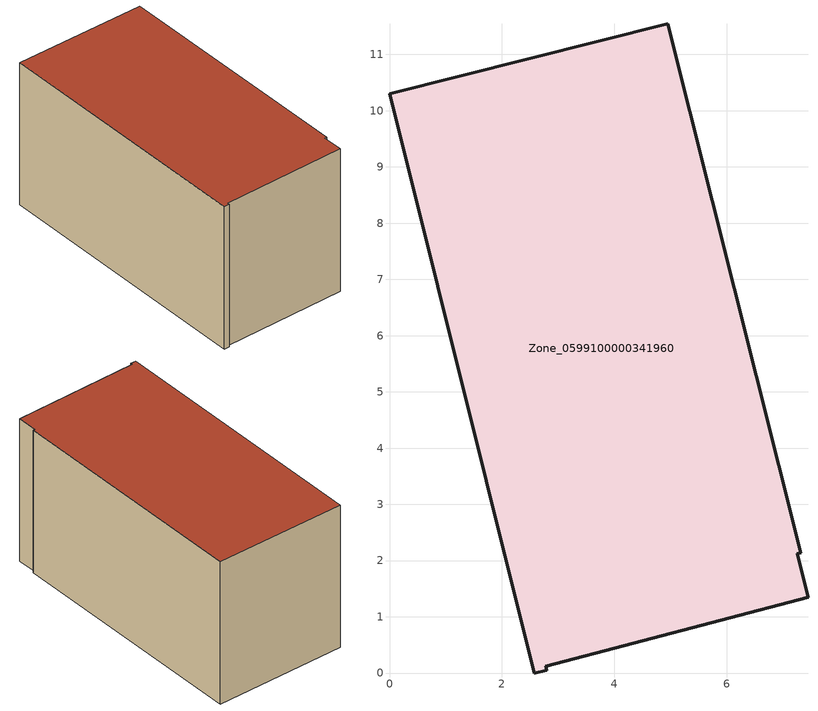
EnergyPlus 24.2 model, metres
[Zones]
Zone_0599100000341960
 floor ground (C_G): 7.25,2.12 7.44,1.35 2.78,0.12 2.79,0.05 2.58,0 0,10.31 4.95,11.54 7.32,2.14 z0
 wall outside (C_F): 4.95,11.54 0,10.31 2.58,0 2.79,0.05 2.78,0.12 7.44,1.35 7.25,2.12 7.32,2.14 4.95,11.54 z0:5.74
 roof outside (C_R): 7.44,1.35 7.25,2.12 7.32,2.14 4.95,11.54 0,10.31 2.58,0 2.79,0.05 2.78,0.12 z5.74
[BUILDING]
Pand.0599100000341960: North Axis=0; Terrain=City; Loads Convergence Tolerance Value=0.04; Temperature Convergence Tolerance Value=0.4; Solar Distribution=FullExterior; Maximum Number of Warmup Days=25; Minimum Number of Warmup Days=1
[Site:Location]
Rotterdam.The.Hague.AP_ZH_NLD Design_Conditions: Latitude=51.96; Longitude=4.45; Time Zone=1; Elevation=-4.5
[SITE:GROUNDTEMPERATURE:BUILDINGSURFACE]
18, 18, 18, 18, 18, 18, 18, 18, 18, 18, 18, 18
[MATERIAL] Thermal Absorptance=0.9; Solar Absorptance=0.7; Visible Absorptance=0.7
Name | Roughness | Thickness | Conductivity | Density | Specific Heat
G.TI.1992-2005 | MediumSmooth | 0.15 | 0.06 | 540 | 1210
F.TI.1992-2005 | Rough | 0.3 | 0.12 | 1920 | 840
R.TI.1992-2005 | MediumRough | 0.2 | 0.08 | 1500 | 1000
[CONSTRUCTION]
C_G: G.TI.1992-2005
C_F: F.TI.1992-2005
C_R: R.TI.1992-2005
[ZONE]
Zone_0599100000341960: Type=1; Multiplier=1; Ceiling Height=Autocalculate; Volume=Autocalculate; Floor Area=autocalculate; Part of Total Floor Area=Yes
[ZONEINFILTRATION:DESIGNFLOWRATE]
Infil_Zone_0599100000341960: Zone or ZoneList or Space or SpaceList=Zone_0599100000341960; Schedule=AlwaysOn; Design Flow Rate Calculation Method=Flow/Area; Flow Rate per Floor Area=0.0015; Constant Term Coefficient=1; Temperature Term Coefficient=0; Velocity Term Coefficient=0; Velocity Squared Term Coefficient=0
[HVACTEMPLATE:ZONE:IDEALLOADSAIRSYSTEM]
Zone_0599100000341960: Maximum Heating Supply Air Temperature=50; Minimum Cooling Supply Air Temperature=13; Maximum Heating Supply Air Humidity Ratio=0.0156; Minimum Cooling Supply Air Humidity Ratio=0.0077; Heating Limit=NoLimit; Cooling Limit=NoLimit; Dehumidification Control Type=ConstantSensibleHeatRatio; Cooling Sensible Heat Ratio=0.7; Dehumidification Setpoint=60; Humidification Control Type=None; Humidification Setpoint=30; Outdoor Air Method=None; Outdoor Air Flow Rate per Person=0.00944; Outdoor Air Flow Rate per Zone Floor Area=0; Outdoor Air Flow Rate per Zone=0; Demand Controlled Ventilation Type=None; Outdoor Air Economizer Type=NoEconomizer; Heat Recovery Type=None; Sensible Heat Recovery Effectiveness=0.7; Latent Heat Recovery Effectiveness=0.65
[ZONECONTROL:THERMOSTAT]
ThermostatControl_Zone_0599100000341960: Zone or ZoneList=Zone_0599100000341960; Control Type Schedule=DualSetpointControlType; Control 1=Thermostat_Zone_0599100000341960; Temperature Difference Between Cutout And Setpoint=0
[THERMOSTATSETPOINT:DUALSETPOINT]
Thermostat_Zone_0599100000341960: Heating Setpoint Temperature Schedule=HeatingSetpoint_Zone_0599100000341960; Cooling Setpoint Temperature Schedule=CoolingSetpoint_Zone_0599100000341960
[SCHEDULE:COMPACT]
HeatingSetpoint_Zone_0599100000341960: Through: 12/31, For: AllDays, Until: 24:00, 21
CoolingSetpoint_Zone_0599100000341960: Through: 12/31, For: AllDays, Until: 24:00, 24
DualSetpointControlType: Through: 12/31, For: AllDays, Until: 24:00, 4
AlwaysOn: Through: 12/31, For: AllDays, Until: 24:00, 1
